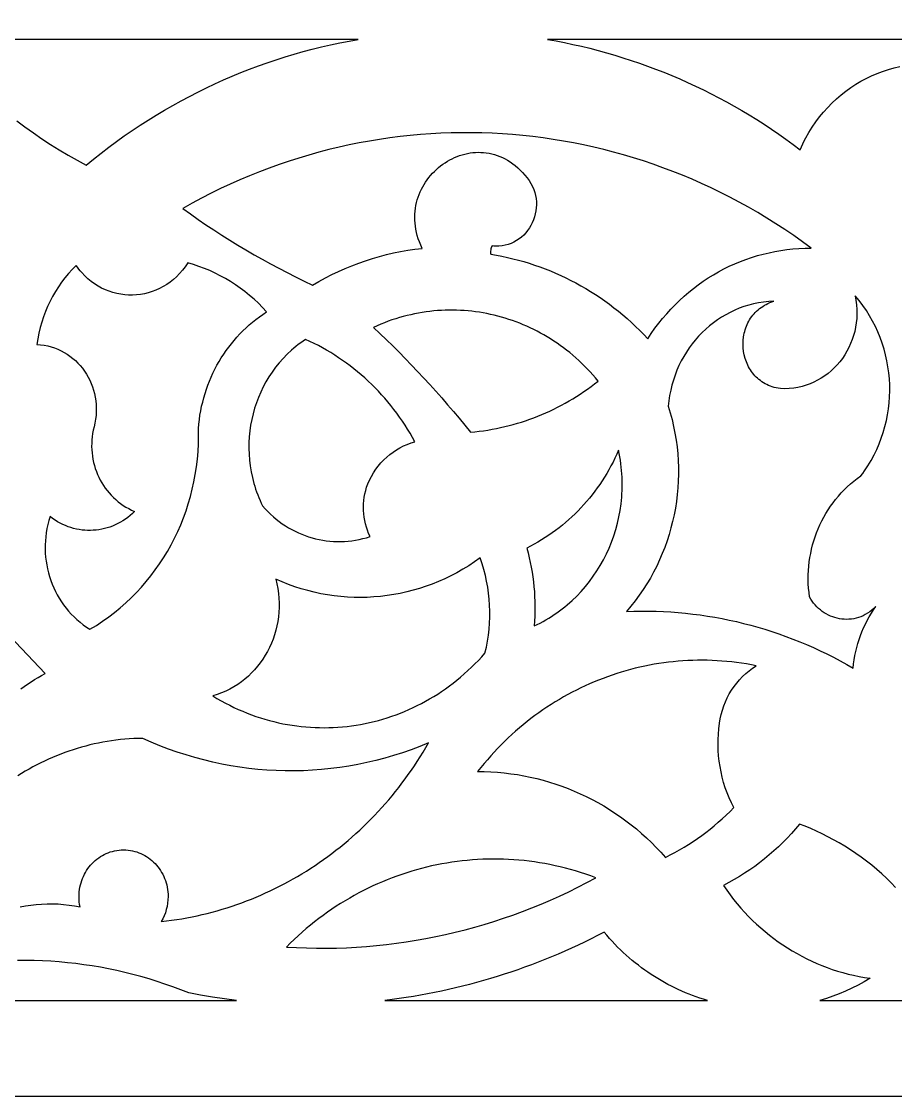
# Model space of a CAD drawing. Extents: x -1429 to -724, y 80 to 630.
# Drawn here: x -1293.3 to -1247.9, y 144.7 to 200.6 of the extents above; entities that cross this region are included whole.
import ezdxf

# ---------------------------------------------------------------- set-up
doc = ezdxf.new("R2010")
doc.units = 0
doc.layers.add('LAYER_1', color=18, linetype='CONTINUOUS')

msp = doc.modelspace()

# ---------------------------------------------------------------- linework, layer by layer
at = {"layer": 'LAYER_1'}
for points in [[(-784.299, 144.673), (-1369.299, 144.673), (-1369.299, 569.673), (-994.512, 569.673), (-784.299, 409.912)], [(-1270.981, 194.809), (-1271.514, 194.79), (-1272.047, 194.761), (-1272.579, 194.722), (-1273.112, 194.674), (-1273.643, 194.616), (-1274.174, 194.549), (-1274.704, 194.471), (-1275.233, 194.385), (-1275.762, 194.288), (-1276.289, 194.182), (-1276.814, 194.066), (-1277.339, 193.94), (-1277.861, 193.804), (-1278.383, 193.659), (-1278.902, 193.504), (-1279.419, 193.339), (-1279.935, 193.165), (-1280.448, 192.981), (-1280.959, 192.786), (-1281.468, 192.583), (-1281.974, 192.369), (-1282.477, 192.146), (-1282.978, 191.912), (-1283.476, 191.669), (-1283.97, 191.416), (-1284.462, 191.154), (-1284.95, 190.881), (-1284.549, 190.593), (-1284.145, 190.311), (-1283.738, 190.033), (-1283.328, 189.761), (-1282.915, 189.494), (-1282.5, 189.231), (-1282.081, 188.974), (-1281.659, 188.722), (-1281.235, 188.475), (-1280.808, 188.233), (-1280.379, 187.997), (-1279.946, 187.766), (-1279.511, 187.54), (-1279.074, 187.319), (-1278.634, 187.103), (-1278.192, 186.893), (-1277.861, 187.085), (-1277.526, 187.267), (-1277.186, 187.44), (-1276.843, 187.603), (-1276.497, 187.757), (-1276.147, 187.901), (-1275.793, 188.036), (-1275.436, 188.16), (-1275.077, 188.275), (-1274.714, 188.381), (-1274.349, 188.476), (-1273.982, 188.562), (-1273.612, 188.637), (-1273.24, 188.703), (-1272.867, 188.758), (-1272.491, 188.803), (-1272.568, 188.97), (-1272.635, 189.137), (-1272.694, 189.303), (-1272.744, 189.468), (-1272.786, 189.632), (-1272.819, 189.795), (-1272.844, 189.957), (-1272.862, 190.117), (-1272.872, 190.276), (-1272.874, 190.432), (-1272.869, 190.588), (-1272.857, 190.741), (-1272.838, 190.892), (-1272.813, 191.04), (-1272.781, 191.186), (-1272.742, 191.33), (-1272.698, 191.471), (-1272.647, 191.61), (-1272.591, 191.745), (-1272.529, 191.877), (-1272.461, 192.007), (-1272.389, 192.132), (-1272.311, 192.255), (-1272.229, 192.373), (-1272.142, 192.488), (-1272.05, 192.6), (-1271.954, 192.707), (-1271.855, 192.81), (-1271.751, 192.908), (-1271.644, 193.003), (-1271.533, 193.092), (-1271.418, 193.177), (-1271.301, 193.258), (-1271.181, 193.333), (-1271.058, 193.403), (-1270.932, 193.468), (-1270.805, 193.527), (-1270.675, 193.582), (-1270.542, 193.63), (-1270.409, 193.673), (-1270.273, 193.709), (-1270.136, 193.74), (-1269.998, 193.765), (-1269.859, 193.783), (-1269.719, 193.795), (-1269.578, 193.8), (-1269.437, 193.799), (-1269.296, 193.79), (-1269.154, 193.775), (-1269.013, 193.753), (-1268.872, 193.723), (-1268.731, 193.686), (-1268.591, 193.641), (-1268.452, 193.589), (-1268.314, 193.529), (-1268.178, 193.461), (-1268.042, 193.385), (-1267.908, 193.301), (-1267.776, 193.208), (-1267.646, 193.107), (-1267.519, 192.997), (-1267.393, 192.879), (-1267.27, 192.752), (-1267.15, 192.616), (-1267.029, 192.476), (-1266.922, 192.332), (-1266.829, 192.182), (-1266.75, 192.029), (-1266.684, 191.873), (-1266.631, 191.715), (-1266.592, 191.554), (-1266.565, 191.393), (-1266.55, 191.231), (-1266.547, 191.069), (-1266.555, 190.908), (-1266.575, 190.749), (-1266.606, 190.591), (-1266.647, 190.437), (-1266.699, 190.287), (-1266.761, 190.14), (-1266.832, 189.999), (-1266.913, 189.863), (-1267.003, 189.734), (-1267.102, 189.612), (-1267.209, 189.497), (-1267.324, 189.39), (-1267.447, 189.293), (-1267.578, 189.205), (-1267.716, 189.128), (-1267.86, 189.062), (-1268.012, 189.007), (-1268.169, 188.965), (-1268.333, 188.936), (-1268.502, 188.921), (-1268.676, 188.92), (-1268.765, 188.925), (-1268.856, 188.935), (-1268.88, 188.883), (-1268.9, 188.83), (-1268.915, 188.776), (-1268.926, 188.72), (-1268.932, 188.664), (-1268.933, 188.607), (-1268.929, 188.55), (-1268.92, 188.494), (-1268.63, 188.445), (-1268.34, 188.39), (-1268.053, 188.33), (-1267.767, 188.263), (-1267.482, 188.19), (-1267.2, 188.111), (-1266.919, 188.026), (-1266.64, 187.935), (-1266.364, 187.839), (-1266.089, 187.736), (-1265.817, 187.628), (-1265.547, 187.514), (-1265.279, 187.395), (-1265.014, 187.269), (-1264.751, 187.138), (-1264.491, 187.002), (-1264.233, 186.86), (-1263.979, 186.713), (-1263.727, 186.56), (-1263.478, 186.402), (-1263.232, 186.238), (-1262.989, 186.069), (-1262.75, 185.895), (-1262.513, 185.716), (-1262.28, 185.532), (-1262.051, 185.342), (-1261.824, 185.147), (-1261.602, 184.948), (-1261.383, 184.743), (-1261.168, 184.533), (-1260.956, 184.319), (-1260.749, 184.099), (-1260.568, 184.375), (-1260.379, 184.643), (-1260.183, 184.904), (-1259.979, 185.158), (-1259.769, 185.404), (-1259.553, 185.642), (-1259.33, 185.873), (-1259.101, 186.096), (-1258.865, 186.311), (-1258.624, 186.518), (-1258.377, 186.716), (-1258.125, 186.907), (-1257.868, 187.089), (-1257.605, 187.262), (-1257.338, 187.427), (-1257.066, 187.584), (-1256.79, 187.731), (-1256.509, 187.87), (-1256.225, 187.999), (-1255.936, 188.119), (-1255.644, 188.23), (-1255.349, 188.332), (-1255.05, 188.424), (-1254.748, 188.507), (-1254.444, 188.579), (-1254.136, 188.643), (-1253.827, 188.696), (-1253.515, 188.739), (-1253.201, 188.772), (-1252.885, 188.794), (-1252.567, 188.807), (-1252.249, 188.808), (-1252.702, 189.141), (-1253.16, 189.464), (-1253.622, 189.777), (-1254.089, 190.081), (-1254.559, 190.376), (-1255.033, 190.662), (-1255.511, 190.938), (-1255.993, 191.204), (-1256.478, 191.461), (-1256.966, 191.709), (-1257.458, 191.947), (-1257.953, 192.176), (-1258.451, 192.396), (-1258.951, 192.606), (-1259.455, 192.806), (-1259.961, 192.997), (-1260.469, 193.179), (-1260.98, 193.351), (-1261.494, 193.514), (-1262.009, 193.667), (-1262.527, 193.81), (-1263.046, 193.945), (-1263.567, 194.069), (-1264.09, 194.184), (-1264.614, 194.29), (-1265.14, 194.386), (-1265.667, 194.472), (-1266.195, 194.549), (-1266.724, 194.616), (-1267.254, 194.674), (-1267.785, 194.722), (-1268.317, 194.76), (-1268.849, 194.789), (-1269.382, 194.809), (-1269.915, 194.818), (-1270.448, 194.818)], [(-1284.752, 187.948), (-1284.819, 187.85), (-1284.959, 187.665), (-1285.108, 187.491), (-1285.265, 187.33), (-1285.43, 187.182), (-1285.601, 187.046), (-1285.778, 186.922), (-1285.961, 186.811), (-1286.149, 186.712), (-1286.342, 186.626), (-1286.538, 186.552), (-1286.738, 186.491), (-1286.94, 186.442), (-1287.144, 186.406), (-1287.35, 186.383), (-1287.556, 186.372), (-1287.763, 186.373), (-1287.969, 186.388), (-1288.175, 186.414), (-1288.378, 186.454), (-1288.58, 186.506), (-1288.779, 186.571), (-1288.975, 186.648), (-1289.167, 186.738), (-1289.354, 186.841), (-1289.537, 186.956), (-1289.713, 187.085), (-1289.884, 187.226), (-1290.047, 187.379), (-1290.203, 187.546), (-1290.278, 187.634), (-1290.351, 187.725), (-1290.422, 187.819), (-1290.49, 187.917), (-1290.695, 187.71), (-1290.89, 187.495), (-1291.075, 187.272), (-1291.251, 187.041), (-1291.416, 186.802), (-1291.572, 186.557), (-1291.717, 186.305), (-1291.852, 186.048), (-1291.976, 185.784), (-1292.09, 185.515), (-1292.192, 185.24), (-1292.284, 184.961), (-1292.364, 184.678), (-1292.432, 184.391), (-1292.489, 184.099), (-1292.534, 183.805), (-1292.341, 183.791), (-1292.152, 183.765), (-1291.968, 183.728), (-1291.788, 183.681), (-1291.612, 183.623), (-1291.442, 183.555), (-1291.277, 183.478), (-1291.117, 183.392), (-1290.962, 183.296), (-1290.814, 183.193), (-1290.672, 183.081), (-1290.536, 182.962), (-1290.407, 182.835), (-1290.285, 182.701), (-1290.17, 182.561), (-1290.063, 182.414), (-1289.963, 182.262), (-1289.871, 182.104), (-1289.787, 181.941), (-1289.712, 181.773), (-1289.646, 181.6), (-1289.588, 181.424), (-1289.54, 181.244), (-1289.501, 181.06), (-1289.472, 180.874), (-1289.453, 180.685), (-1289.444, 180.494), (-1289.446, 180.301), (-1289.458, 180.106), (-1289.482, 179.911), (-1289.516, 179.714), (-1289.562, 179.517), (-1289.603, 179.347), (-1289.635, 179.176), (-1289.66, 179.005), (-1289.677, 178.835), (-1289.686, 178.664), (-1289.687, 178.495), (-1289.682, 178.326), (-1289.668, 178.159), (-1289.648, 177.993), (-1289.621, 177.829), (-1289.586, 177.667), (-1289.545, 177.507), (-1289.497, 177.349), (-1289.442, 177.194), (-1289.381, 177.041), (-1289.313, 176.892), (-1289.239, 176.746), (-1289.159, 176.604), (-1289.073, 176.465), (-1288.98, 176.331), (-1288.882, 176.201), (-1288.779, 176.075), (-1288.669, 175.954), (-1288.555, 175.838), (-1288.434, 175.728), (-1288.309, 175.622), (-1288.178, 175.523), (-1288.043, 175.429), (-1287.902, 175.342), (-1287.757, 175.261), (-1287.607, 175.187), (-1287.452, 175.12), (-1287.566, 175.009), (-1287.685, 174.905), (-1287.806, 174.807), (-1287.931, 174.716), (-1288.059, 174.631), (-1288.19, 174.553), (-1288.323, 174.481), (-1288.459, 174.416), (-1288.596, 174.357), (-1288.736, 174.305), (-1288.877, 174.26), (-1289.02, 174.221), (-1289.164, 174.189), (-1289.309, 174.163), (-1289.455, 174.144), (-1289.602, 174.132), (-1289.749, 174.126), (-1289.896, 174.127), (-1290.043, 174.135), (-1290.189, 174.149), (-1290.336, 174.17), (-1290.481, 174.198), (-1290.626, 174.233), (-1290.769, 174.274), (-1290.911, 174.322), (-1291.051, 174.377), (-1291.19, 174.439), (-1291.326, 174.507), (-1291.46, 174.582), (-1291.592, 174.665), (-1291.721, 174.754), (-1291.847, 174.85), (-1291.911, 174.64), (-1291.966, 174.43), (-1292.012, 174.219), (-1292.048, 174.008), (-1292.076, 173.796), (-1292.095, 173.584), (-1292.105, 173.372), (-1292.106, 173.161), (-1292.098, 172.951), (-1292.082, 172.742), (-1292.058, 172.534), (-1292.025, 172.328), (-1291.984, 172.124), (-1291.935, 171.922), (-1291.878, 171.723), (-1291.813, 171.526), (-1291.74, 171.333), (-1291.66, 171.143), (-1291.572, 170.956), (-1291.476, 170.773), (-1291.373, 170.595), (-1291.262, 170.42), (-1291.144, 170.251), (-1291.019, 170.087), (-1290.887, 169.927), (-1290.749, 169.774), (-1290.603, 169.626), (-1290.45, 169.484), (-1290.291, 169.349), (-1290.125, 169.22), (-1289.953, 169.099), (-1289.775, 168.984), (-1289.442, 169.186), (-1289.117, 169.399), (-1288.801, 169.623), (-1288.494, 169.858), (-1288.196, 170.102), (-1287.907, 170.357), (-1287.627, 170.621), (-1287.357, 170.894), (-1287.096, 171.176), (-1286.846, 171.466), (-1286.605, 171.765), (-1286.374, 172.072), (-1286.153, 172.387), (-1285.943, 172.709), (-1285.743, 173.038), (-1285.555, 173.374), (-1285.377, 173.717), (-1285.21, 174.066), (-1285.054, 174.42), (-1284.91, 174.78), (-1284.778, 175.146), (-1284.657, 175.517), (-1284.548, 175.892), (-1284.451, 176.271), (-1284.366, 176.655), (-1284.294, 177.043), (-1284.234, 177.434), (-1284.187, 177.828), (-1284.153, 178.225), (-1284.132, 178.624), (-1284.124, 179.026), (-1284.13, 179.43), (-1284.11, 179.664), (-1284.083, 179.897), (-1284.05, 180.128), (-1284.01, 180.357), (-1283.964, 180.584), (-1283.911, 180.809), (-1283.853, 181.031), (-1283.788, 181.252), (-1283.717, 181.47), (-1283.64, 181.685), (-1283.557, 181.898), (-1283.469, 182.107), (-1283.374, 182.314), (-1283.274, 182.517), (-1283.168, 182.718), (-1283.057, 182.915), (-1282.94, 183.108), (-1282.818, 183.298), (-1282.69, 183.483), (-1282.557, 183.665), (-1282.419, 183.843), (-1282.276, 184.017), (-1282.128, 184.186), (-1281.975, 184.351), (-1281.817, 184.512), (-1281.655, 184.667), (-1281.487, 184.818), (-1281.315, 184.964), (-1281.139, 185.105), (-1280.958, 185.24), (-1280.772, 185.37), (-1280.582, 185.495), (-1280.795, 185.723), (-1281.014, 185.943), (-1281.24, 186.154), (-1281.473, 186.356), (-1281.712, 186.55), (-1281.957, 186.734), (-1282.207, 186.91), (-1282.464, 187.075), (-1282.726, 187.232), (-1282.992, 187.379), (-1283.264, 187.516), (-1283.541, 187.643), (-1283.821, 187.76), (-1284.106, 187.866), (-1284.395, 187.963), (-1284.688, 188.049)], [(-1249.92, 186.101), (-1249.889, 185.862), (-1249.873, 185.625), (-1249.87, 185.39), (-1249.88, 185.158), (-1249.902, 184.929), (-1249.938, 184.704), (-1249.985, 184.482), (-1250.044, 184.265), (-1250.115, 184.053), (-1250.197, 183.846), (-1250.289, 183.645), (-1250.392, 183.45), (-1250.505, 183.262), (-1250.628, 183.08), (-1250.76, 182.907), (-1250.901, 182.741), (-1251.05, 182.583), (-1251.208, 182.435), (-1251.373, 182.295), (-1251.547, 182.165), (-1251.727, 182.046), (-1251.914, 181.937), (-1252.108, 181.839), (-1252.308, 181.752), (-1252.513, 181.678), (-1252.724, 181.615), (-1252.941, 181.566), (-1253.161, 181.529), (-1253.387, 181.507), (-1253.616, 181.498), (-1253.849, 181.504), (-1253.96, 181.521), (-1254.067, 181.543), (-1254.172, 181.569), (-1254.273, 181.599), (-1254.371, 181.633), (-1254.466, 181.672), (-1254.558, 181.714), (-1254.646, 181.76), (-1254.732, 181.81), (-1254.814, 181.863), (-1254.893, 181.92), (-1254.969, 181.979), (-1255.041, 182.042), (-1255.11, 182.108), (-1255.176, 182.177), (-1255.239, 182.248), (-1255.298, 182.321), (-1255.354, 182.397), (-1255.407, 182.476), (-1255.457, 182.556), (-1255.503, 182.638), (-1255.545, 182.722), (-1255.585, 182.808), (-1255.621, 182.896), (-1255.654, 182.984), (-1255.683, 183.074), (-1255.731, 183.257), (-1255.766, 183.444), (-1255.787, 183.633), (-1255.794, 183.823), (-1255.788, 184.013), (-1255.767, 184.201), (-1255.751, 184.295), (-1255.732, 184.388), (-1255.71, 184.48), (-1255.684, 184.571), (-1255.654, 184.662), (-1255.62, 184.75), (-1255.584, 184.838), (-1255.543, 184.924), (-1255.499, 185.008), (-1255.451, 185.091), (-1255.4, 185.171), (-1255.345, 185.25), (-1255.286, 185.326), (-1255.224, 185.4), (-1255.158, 185.471), (-1255.089, 185.54), (-1255.015, 185.606), (-1254.938, 185.669), (-1254.858, 185.729), (-1254.773, 185.786), (-1254.685, 185.84), (-1254.593, 185.89), (-1254.498, 185.936), (-1254.399, 185.979), (-1254.295, 186.018), (-1254.189, 186.053), (-1254.458, 186.037), (-1254.723, 186.009), (-1254.985, 185.968), (-1255.243, 185.915), (-1255.497, 185.849), (-1255.746, 185.772), (-1255.991, 185.683), (-1256.23, 185.584), (-1256.464, 185.473), (-1256.692, 185.352), (-1256.915, 185.22), (-1257.131, 185.079), (-1257.34, 184.928), (-1257.543, 184.767), (-1257.738, 184.597), (-1257.926, 184.418), (-1258.106, 184.231), (-1258.279, 184.035), (-1258.443, 183.832), (-1258.598, 183.62), (-1258.744, 183.402), (-1258.882, 183.176), (-1259.01, 182.943), (-1259.128, 182.704), (-1259.236, 182.459), (-1259.333, 182.207), (-1259.42, 181.95), (-1259.496, 181.687), (-1259.561, 181.42), (-1259.615, 181.147), (-1259.656, 180.87), (-1259.686, 180.589), (-1259.581, 180.241), (-1259.487, 179.89), (-1259.406, 179.538), (-1259.336, 179.184), (-1259.278, 178.829), (-1259.231, 178.474), (-1259.195, 178.118), (-1259.171, 177.762), (-1259.158, 177.406), (-1259.157, 177.05), (-1259.167, 176.695), (-1259.188, 176.341), (-1259.22, 175.988), (-1259.263, 175.637), (-1259.317, 175.288), (-1259.382, 174.94), (-1259.458, 174.596), (-1259.544, 174.254), (-1259.642, 173.915), (-1259.75, 173.579), (-1259.868, 173.247), (-1259.997, 172.919), (-1260.137, 172.595), (-1260.287, 172.275), (-1260.448, 171.96), (-1260.619, 171.651), (-1260.8, 171.346), (-1260.991, 171.048), (-1261.192, 170.755), (-1261.404, 170.468), (-1261.625, 170.188), (-1261.857, 169.915), (-1261.471, 169.928), (-1261.086, 169.933), (-1260.701, 169.932), (-1260.316, 169.923), (-1259.932, 169.908), (-1259.549, 169.886), (-1259.166, 169.857), (-1258.784, 169.821), (-1258.403, 169.778), (-1258.023, 169.729), (-1257.644, 169.672), (-1257.266, 169.609), (-1256.889, 169.54), (-1256.514, 169.463), (-1256.14, 169.38), (-1255.767, 169.29), (-1255.396, 169.194), (-1255.026, 169.091), (-1254.658, 168.981), (-1254.292, 168.865), (-1253.927, 168.742), (-1253.565, 168.612), (-1253.204, 168.476), (-1252.846, 168.334), (-1252.49, 168.185), (-1252.136, 168.029), (-1251.784, 167.867), (-1251.435, 167.699), (-1251.088, 167.524), (-1250.744, 167.343), (-1250.403, 167.155), (-1250.064, 166.962), (-1250.041, 167.179), (-1250.011, 167.396), (-1249.974, 167.611), (-1249.93, 167.824), (-1249.879, 168.035), (-1249.821, 168.244), (-1249.756, 168.45), (-1249.685, 168.655), (-1249.607, 168.856), (-1249.522, 169.054), (-1249.431, 169.25), (-1249.333, 169.442), (-1249.229, 169.631), (-1249.119, 169.816), (-1249.002, 169.997), (-1248.88, 170.174), (-1248.984, 170.071), (-1249.092, 169.977), (-1249.203, 169.892), (-1249.317, 169.815), (-1249.433, 169.748), (-1249.551, 169.688), (-1249.67, 169.638), (-1249.791, 169.595), (-1249.913, 169.56), (-1250.036, 169.534), (-1250.16, 169.515), (-1250.283, 169.503), (-1250.407, 169.5), (-1250.53, 169.503), (-1250.652, 169.514), (-1250.774, 169.532), (-1250.894, 169.557), (-1251.012, 169.589), (-1251.129, 169.627), (-1251.243, 169.672), (-1251.355, 169.723), (-1251.464, 169.78), (-1251.57, 169.844), (-1251.672, 169.913), (-1251.771, 169.989), (-1251.866, 170.07), (-1251.956, 170.156), (-1252.042, 170.248), (-1252.123, 170.345), (-1252.199, 170.447), (-1252.269, 170.554), (-1252.333, 170.666), (-1252.363, 170.896), (-1252.385, 171.125), (-1252.399, 171.354), (-1252.404, 171.583), (-1252.402, 171.811), (-1252.392, 172.038), (-1252.375, 172.264), (-1252.35, 172.489), (-1252.317, 172.712), (-1252.277, 172.934), (-1252.229, 173.153), (-1252.174, 173.371), (-1252.112, 173.586), (-1252.043, 173.798), (-1251.967, 174.008), (-1251.884, 174.215), (-1251.794, 174.419), (-1251.697, 174.62), (-1251.593, 174.817), (-1251.483, 175.01), (-1251.366, 175.199), (-1251.243, 175.384), (-1251.113, 175.565), (-1250.977, 175.741), (-1250.834, 175.913), (-1250.686, 176.079), (-1250.531, 176.24), (-1250.37, 176.396), (-1250.204, 176.547), (-1250.031, 176.691), (-1249.853, 176.83), (-1249.669, 176.962), (-1249.571, 177.093), (-1249.477, 177.226), (-1249.299, 177.496), (-1249.133, 177.772), (-1248.98, 178.054), (-1248.841, 178.342), (-1248.715, 178.634), (-1248.601, 178.93), (-1248.501, 179.23), (-1248.414, 179.533), (-1248.34, 179.839), (-1248.278, 180.148), (-1248.23, 180.458), (-1248.195, 180.77), (-1248.172, 181.082), (-1248.163, 181.396), (-1248.166, 181.709), (-1248.183, 182.022), (-1248.212, 182.334), (-1248.254, 182.644), (-1248.309, 182.953), (-1248.377, 183.259), (-1248.457, 183.563), (-1248.551, 183.863), (-1248.657, 184.159), (-1248.776, 184.452), (-1248.907, 184.739), (-1249.052, 185.022), (-1249.209, 185.299), (-1249.379, 185.57), (-1249.562, 185.834), (-1249.757, 186.091), (-1249.859, 186.217), (-1249.965, 186.341)], [(-1271.096, 185.588), (-1271.294, 185.584), (-1271.493, 185.575), (-1271.692, 185.562), (-1271.891, 185.545), (-1272.09, 185.524), (-1272.288, 185.498), (-1272.487, 185.468), (-1272.685, 185.434), (-1272.883, 185.396), (-1273.081, 185.353), (-1273.278, 185.307), (-1273.474, 185.256), (-1273.67, 185.2), (-1273.866, 185.14), (-1274.061, 185.076), (-1274.255, 185.008), (-1274.448, 184.935), (-1274.64, 184.858), (-1274.832, 184.777), (-1275.023, 184.691), (-1274.686, 184.371), (-1274.353, 184.049), (-1274.022, 183.724), (-1273.693, 183.396), (-1273.368, 183.066), (-1273.045, 182.732), (-1272.725, 182.395), (-1272.407, 182.056), (-1272.093, 181.714), (-1271.781, 181.369), (-1271.472, 181.021), (-1271.165, 180.67), (-1270.862, 180.317), (-1270.561, 179.961), (-1270.264, 179.602), (-1269.969, 179.241), (-1269.743, 179.262), (-1269.519, 179.287), (-1269.295, 179.317), (-1269.072, 179.35), (-1268.85, 179.388), (-1268.628, 179.43), (-1268.408, 179.476), (-1268.188, 179.526), (-1267.97, 179.58), (-1267.752, 179.638), (-1267.536, 179.7), (-1267.321, 179.766), (-1267.107, 179.836), (-1266.894, 179.911), (-1266.683, 179.988), (-1266.473, 180.07), (-1266.264, 180.156), (-1266.057, 180.246), (-1265.852, 180.339), (-1265.647, 180.436), (-1265.445, 180.537), (-1265.244, 180.642), (-1265.045, 180.751), (-1264.848, 180.863), (-1264.652, 180.979), (-1264.459, 181.099), (-1264.267, 181.223), (-1264.077, 181.35), (-1263.889, 181.481), (-1263.703, 181.615), (-1263.52, 181.753), (-1263.338, 181.895), (-1263.475, 182.059), (-1263.614, 182.22), (-1263.755, 182.377), (-1263.899, 182.53), (-1264.046, 182.68), (-1264.195, 182.827), (-1264.347, 182.969), (-1264.501, 183.109), (-1264.657, 183.244), (-1264.815, 183.376), (-1264.976, 183.504), (-1265.138, 183.629), (-1265.303, 183.749), (-1265.469, 183.867), (-1265.638, 183.98), (-1265.808, 184.09), (-1265.98, 184.196), (-1266.154, 184.298), (-1266.33, 184.396), (-1266.507, 184.491), (-1266.686, 184.582), (-1266.866, 184.668), (-1267.048, 184.752), (-1267.231, 184.831), (-1267.416, 184.906), (-1267.601, 184.978), (-1267.788, 185.046), (-1267.977, 185.11), (-1268.166, 185.169), (-1268.356, 185.225), (-1268.547, 185.277), (-1268.739, 185.325), (-1268.932, 185.37), (-1269.126, 185.41), (-1269.321, 185.446), (-1269.516, 185.478), (-1269.712, 185.506), (-1269.908, 185.53), (-1270.105, 185.55), (-1270.303, 185.566), (-1270.5, 185.578), (-1270.699, 185.585), (-1270.897, 185.589)], [(-1278.684, 183.978), (-1278.81, 183.888), (-1278.934, 183.795), (-1279.056, 183.7), (-1279.174, 183.602), (-1279.29, 183.501), (-1279.513, 183.293), (-1279.726, 183.075), (-1279.927, 182.848), (-1280.116, 182.613), (-1280.294, 182.37), (-1280.461, 182.119), (-1280.616, 181.861), (-1280.759, 181.597), (-1280.889, 181.326), (-1281.008, 181.05), (-1281.115, 180.769), (-1281.209, 180.484), (-1281.29, 180.194), (-1281.359, 179.901), (-1281.415, 179.604), (-1281.458, 179.305), (-1281.489, 179.004), (-1281.506, 178.702), (-1281.51, 178.398), (-1281.5, 178.093), (-1281.477, 177.788), (-1281.44, 177.484), (-1281.39, 177.18), (-1281.325, 176.878), (-1281.247, 176.577), (-1281.202, 176.428), (-1281.154, 176.279), (-1281.103, 176.131), (-1281.047, 175.983), (-1280.989, 175.836), (-1280.926, 175.691), (-1280.86, 175.546), (-1280.79, 175.402), (-1280.656, 175.252), (-1280.518, 175.108), (-1280.376, 174.969), (-1280.229, 174.837), (-1280.079, 174.711), (-1279.925, 174.591), (-1279.767, 174.478), (-1279.606, 174.37), (-1279.442, 174.269), (-1279.275, 174.175), (-1279.105, 174.086), (-1278.932, 174.005), (-1278.758, 173.929), (-1278.58, 173.861), (-1278.401, 173.799), (-1278.22, 173.743), (-1278.037, 173.695), (-1277.852, 173.653), (-1277.666, 173.618), (-1277.479, 173.59), (-1277.291, 173.569), (-1277.102, 173.555), (-1276.912, 173.548), (-1276.722, 173.547), (-1276.532, 173.555), (-1276.341, 173.569), (-1276.15, 173.59), (-1275.96, 173.619), (-1275.77, 173.655), (-1275.58, 173.699), (-1275.391, 173.75), (-1275.203, 173.808), (-1275.275, 173.97), (-1275.338, 174.134), (-1275.393, 174.301), (-1275.439, 174.471), (-1275.477, 174.642), (-1275.506, 174.815), (-1275.526, 174.988), (-1275.538, 175.163), (-1275.542, 175.338), (-1275.536, 175.513), (-1275.522, 175.688), (-1275.5, 175.862), (-1275.468, 176.035), (-1275.428, 176.206), (-1275.379, 176.376), (-1275.322, 176.544), (-1275.232, 176.745), (-1275.131, 176.939), (-1275.021, 177.126), (-1274.901, 177.306), (-1274.772, 177.477), (-1274.635, 177.64), (-1274.489, 177.795), (-1274.335, 177.941), (-1274.173, 178.077), (-1274.005, 178.203), (-1273.83, 178.32), (-1273.648, 178.426), (-1273.46, 178.522), (-1273.267, 178.606), (-1273.068, 178.68), (-1272.864, 178.741), (-1272.988, 178.962), (-1273.115, 179.181), (-1273.247, 179.396), (-1273.382, 179.608), (-1273.521, 179.817), (-1273.665, 180.023), (-1273.812, 180.226), (-1273.962, 180.425), (-1274.117, 180.62), (-1274.275, 180.813), (-1274.436, 181.001), (-1274.601, 181.187), (-1274.77, 181.368), (-1274.942, 181.546), (-1275.117, 181.72), (-1275.295, 181.891), (-1275.477, 182.058), (-1275.662, 182.22), (-1275.85, 182.379), (-1276.041, 182.534), (-1276.236, 182.685), (-1276.433, 182.832), (-1276.633, 182.975), (-1276.836, 183.113), (-1277.041, 183.248), (-1277.25, 183.378), (-1277.461, 183.503), (-1277.675, 183.625), (-1277.891, 183.742), (-1278.11, 183.854), (-1278.331, 183.962), (-1278.554, 184.065)], [(-1262.363, 178.096), (-1262.46, 177.89), (-1262.561, 177.686), (-1262.666, 177.485), (-1262.775, 177.287), (-1262.889, 177.092), (-1263.006, 176.9), (-1263.127, 176.71), (-1263.252, 176.524), (-1263.381, 176.341), (-1263.513, 176.161), (-1263.649, 175.984), (-1263.789, 175.81), (-1263.932, 175.639), (-1264.078, 175.472), (-1264.228, 175.309), (-1264.382, 175.149), (-1264.538, 174.992), (-1264.698, 174.839), (-1264.862, 174.69), (-1265.028, 174.544), (-1265.197, 174.402), (-1265.37, 174.264), (-1265.545, 174.13), (-1265.724, 174), (-1265.905, 173.874), (-1266.089, 173.751), (-1266.276, 173.634), (-1266.465, 173.52), (-1266.658, 173.41), (-1266.853, 173.305), (-1267.05, 173.204), (-1266.983, 172.958), (-1266.923, 172.709), (-1266.867, 172.46), (-1266.818, 172.21), (-1266.774, 171.958), (-1266.735, 171.706), (-1266.703, 171.453), (-1266.676, 171.199), (-1266.654, 170.945), (-1266.639, 170.69), (-1266.629, 170.435), (-1266.624, 170.179), (-1266.626, 169.923), (-1266.633, 169.667), (-1266.646, 169.412), (-1266.664, 169.156), (-1266.508, 169.231), (-1266.354, 169.308), (-1266.202, 169.39), (-1266.053, 169.474), (-1265.906, 169.561), (-1265.761, 169.652), (-1265.618, 169.745), (-1265.478, 169.842), (-1265.341, 169.941), (-1265.206, 170.043), (-1265.073, 170.148), (-1264.943, 170.256), (-1264.69, 170.479), (-1264.448, 170.713), (-1264.216, 170.957), (-1263.995, 171.21), (-1263.785, 171.472), (-1263.586, 171.743), (-1263.398, 172.022), (-1263.222, 172.309), (-1263.058, 172.603), (-1262.906, 172.904), (-1262.766, 173.211), (-1262.638, 173.524), (-1262.523, 173.844), (-1262.421, 174.168), (-1262.332, 174.497), (-1262.256, 174.83), (-1262.194, 175.167), (-1262.145, 175.508), (-1262.11, 175.851), (-1262.097, 176.024), (-1262.089, 176.197), (-1262.084, 176.371), (-1262.082, 176.546), (-1262.084, 176.721), (-1262.09, 176.896), (-1262.099, 177.071), (-1262.112, 177.247), (-1262.129, 177.423), (-1262.15, 177.6), (-1262.174, 177.776), (-1262.202, 177.952), (-1262.234, 178.129), (-1262.27, 178.305)], [(-1269.768, 172.486), (-1270.068, 172.289), (-1270.374, 172.103), (-1270.684, 171.928), (-1270.998, 171.764), (-1271.316, 171.611), (-1271.638, 171.469), (-1271.963, 171.338), (-1272.291, 171.218), (-1272.622, 171.11), (-1272.956, 171.012), (-1273.292, 170.926), (-1273.631, 170.851), (-1273.971, 170.787), (-1274.313, 170.734), (-1274.656, 170.693), (-1275, 170.663), (-1275.345, 170.645), (-1275.691, 170.638), (-1276.036, 170.642), (-1276.382, 170.657), (-1276.728, 170.685), (-1277.073, 170.723), (-1277.417, 170.773), (-1277.76, 170.835), (-1278.102, 170.909), (-1278.443, 170.993), (-1278.781, 171.09), (-1279.118, 171.198), (-1279.452, 171.318), (-1279.783, 171.45), (-1280.112, 171.593), (-1280.051, 171.346), (-1280.002, 171.099), (-1279.966, 170.852), (-1279.942, 170.606), (-1279.93, 170.36), (-1279.93, 170.116), (-1279.942, 169.873), (-1279.965, 169.633), (-1279.999, 169.395), (-1280.044, 169.16), (-1280.1, 168.929), (-1280.167, 168.701), (-1280.244, 168.477), (-1280.331, 168.257), (-1280.428, 168.043), (-1280.534, 167.833), (-1280.651, 167.63), (-1280.776, 167.432), (-1280.911, 167.241), (-1281.054, 167.057), (-1281.206, 166.88), (-1281.366, 166.71), (-1281.535, 166.549), (-1281.712, 166.396), (-1281.896, 166.251), (-1282.089, 166.116), (-1282.288, 165.991), (-1282.495, 165.875), (-1282.708, 165.77), (-1282.929, 165.676), (-1283.155, 165.592), (-1283.389, 165.521), (-1283.171, 165.389), (-1282.951, 165.263), (-1282.73, 165.142), (-1282.506, 165.027), (-1282.282, 164.917), (-1282.056, 164.813), (-1281.828, 164.715), (-1281.599, 164.622), (-1281.369, 164.534), (-1281.138, 164.452), (-1280.906, 164.375), (-1280.673, 164.303), (-1280.439, 164.237), (-1280.204, 164.177), (-1279.968, 164.122), (-1279.732, 164.072), (-1279.495, 164.027), (-1279.258, 163.988), (-1279.02, 163.955), (-1278.782, 163.926), (-1278.544, 163.903), (-1278.305, 163.885), (-1278.066, 163.873), (-1277.828, 163.865), (-1277.589, 163.863), (-1277.351, 163.866), (-1277.113, 163.875), (-1276.875, 163.889), (-1276.638, 163.907), (-1276.401, 163.931), (-1276.165, 163.961), (-1275.929, 163.995), (-1275.694, 164.035), (-1275.46, 164.079), (-1275.227, 164.129), (-1274.995, 164.184), (-1274.763, 164.244), (-1274.533, 164.309), (-1274.305, 164.379), (-1274.077, 164.455), (-1273.851, 164.535), (-1273.626, 164.62), (-1273.403, 164.711), (-1273.182, 164.806), (-1272.962, 164.907), (-1272.744, 165.012), (-1272.528, 165.122), (-1272.314, 165.238), (-1272.102, 165.358), (-1271.892, 165.483), (-1271.684, 165.613), (-1271.479, 165.748), (-1271.276, 165.888), (-1271.075, 166.033), (-1270.877, 166.183), (-1270.682, 166.337), (-1270.489, 166.497), (-1270.299, 166.661), (-1270.112, 166.83), (-1269.927, 167.004), (-1269.746, 167.183), (-1269.568, 167.366), (-1269.393, 167.554), (-1269.222, 167.747), (-1269.151, 168.055), (-1269.092, 168.365), (-1269.045, 168.676), (-1269.009, 168.988), (-1268.985, 169.301), (-1268.972, 169.615), (-1268.971, 169.928), (-1268.981, 170.241), (-1269.003, 170.554), (-1269.036, 170.865), (-1269.08, 171.175), (-1269.136, 171.484), (-1269.203, 171.79), (-1269.281, 172.094), (-1269.371, 172.396), (-1269.472, 172.694)], [(-1258.163, 167.37), (-1258.416, 167.364), (-1258.669, 167.354), (-1258.921, 167.34), (-1259.172, 167.321), (-1259.423, 167.297), (-1259.673, 167.269), (-1259.923, 167.237), (-1260.172, 167.201), (-1260.42, 167.16), (-1260.667, 167.115), (-1260.913, 167.065), (-1261.158, 167.011), (-1261.403, 166.953), (-1261.646, 166.891), (-1261.888, 166.825), (-1262.129, 166.754), (-1262.369, 166.679), (-1262.607, 166.6), (-1262.844, 166.517), (-1263.08, 166.43), (-1263.315, 166.338), (-1263.547, 166.243), (-1263.779, 166.144), (-1264.009, 166.04), (-1264.237, 165.932), (-1264.463, 165.821), (-1264.688, 165.705), (-1264.911, 165.586), (-1265.133, 165.462), (-1265.352, 165.335), (-1265.57, 165.204), (-1265.785, 165.069), (-1265.999, 164.93), (-1266.21, 164.787), (-1266.419, 164.64), (-1266.626, 164.489), (-1266.831, 164.335), (-1267.034, 164.177), (-1267.234, 164.015), (-1267.432, 163.849), (-1267.628, 163.68), (-1267.821, 163.507), (-1268.011, 163.33), (-1268.199, 163.15), (-1268.385, 162.966), (-1268.567, 162.778), (-1268.747, 162.587), (-1268.925, 162.392), (-1269.099, 162.194), (-1269.27, 161.992), (-1269.439, 161.787), (-1269.604, 161.578), (-1269.257, 161.575), (-1268.911, 161.563), (-1268.565, 161.541), (-1268.222, 161.51), (-1267.88, 161.469), (-1267.539, 161.419), (-1267.201, 161.36), (-1266.865, 161.292), (-1266.53, 161.215), (-1266.199, 161.129), (-1265.869, 161.034), (-1265.543, 160.93), (-1265.219, 160.818), (-1264.899, 160.697), (-1264.581, 160.567), (-1264.267, 160.428), (-1263.957, 160.282), (-1263.65, 160.126), (-1263.347, 159.963), (-1263.047, 159.791), (-1262.752, 159.611), (-1262.462, 159.423), (-1262.176, 159.227), (-1261.894, 159.023), (-1261.617, 158.811), (-1261.345, 158.592), (-1261.078, 158.364), (-1260.817, 158.129), (-1260.561, 157.887), (-1260.31, 157.637), (-1260.065, 157.379), (-1259.826, 157.114), (-1259.581, 157.239), (-1259.339, 157.368), (-1259.099, 157.503), (-1258.863, 157.643), (-1258.629, 157.788), (-1258.398, 157.938), (-1258.171, 158.093), (-1257.946, 158.253), (-1257.725, 158.418), (-1257.507, 158.588), (-1257.293, 158.762), (-1257.082, 158.942), (-1256.874, 159.126), (-1256.67, 159.314), (-1256.47, 159.507), (-1256.273, 159.705), (-1256.401, 159.958), (-1256.517, 160.215), (-1256.623, 160.477), (-1256.719, 160.742), (-1256.804, 161.011), (-1256.878, 161.283), (-1256.941, 161.558), (-1256.994, 161.835), (-1257.036, 162.114), (-1257.066, 162.395), (-1257.086, 162.677), (-1257.095, 162.96), (-1257.092, 163.244), (-1257.079, 163.528), (-1257.054, 163.811), (-1257.017, 164.095), (-1256.98, 164.328), (-1256.931, 164.556), (-1256.869, 164.781), (-1256.796, 165), (-1256.711, 165.214), (-1256.615, 165.423), (-1256.509, 165.625), (-1256.391, 165.82), (-1256.264, 166.008), (-1256.126, 166.188), (-1255.979, 166.36), (-1255.823, 166.524), (-1255.657, 166.679), (-1255.483, 166.824), (-1255.301, 166.959), (-1255.11, 167.083), (-1255.364, 167.133), (-1255.619, 167.177), (-1255.874, 167.217), (-1256.129, 167.253), (-1256.383, 167.283), (-1256.638, 167.31), (-1256.893, 167.331), (-1257.147, 167.348), (-1257.402, 167.36), (-1257.656, 167.368), (-1257.91, 167.371)], [(-1269.072, 157.023), (-1269.34, 157.015), (-1269.609, 157.002), (-1269.876, 156.984), (-1270.144, 156.961), (-1270.411, 156.933), (-1270.677, 156.901), (-1270.942, 156.864), (-1271.207, 156.822), (-1271.471, 156.775), (-1271.735, 156.723), (-1271.997, 156.667), (-1272.258, 156.606), (-1272.519, 156.541), (-1272.778, 156.47), (-1273.036, 156.395), (-1273.293, 156.315), (-1273.549, 156.231), (-1273.803, 156.142), (-1274.056, 156.048), (-1274.308, 155.95), (-1274.558, 155.847), (-1274.806, 155.74), (-1275.053, 155.628), (-1275.298, 155.511), (-1275.542, 155.39), (-1275.783, 155.264), (-1276.023, 155.134), (-1276.261, 155), (-1276.497, 154.86), (-1276.731, 154.717), (-1276.963, 154.569), (-1277.192, 154.416), (-1277.419, 154.259), (-1277.645, 154.098), (-1277.867, 153.932), (-1278.088, 153.762), (-1278.305, 153.587), (-1278.521, 153.408), (-1278.734, 153.225), (-1278.944, 153.037), (-1279.151, 152.845), (-1279.356, 152.649), (-1279.557, 152.448), (-1279.034, 152.42), (-1278.512, 152.401), (-1277.989, 152.391), (-1277.467, 152.39), (-1276.945, 152.399), (-1276.424, 152.417), (-1275.904, 152.445), (-1275.385, 152.481), (-1274.866, 152.527), (-1274.349, 152.581), (-1273.833, 152.645), (-1273.318, 152.718), (-1272.804, 152.8), (-1272.292, 152.892), (-1271.782, 152.992), (-1271.273, 153.101), (-1270.766, 153.219), (-1270.261, 153.346), (-1269.758, 153.482), (-1269.257, 153.627), (-1268.759, 153.781), (-1268.263, 153.944), (-1267.769, 154.115), (-1267.278, 154.296), (-1266.79, 154.485), (-1266.304, 154.683), (-1265.821, 154.889), (-1265.342, 155.105), (-1264.865, 155.329), (-1264.392, 155.561), (-1263.922, 155.802), (-1263.455, 156.052), (-1263.717, 156.149), (-1263.981, 156.241), (-1264.244, 156.327), (-1264.509, 156.409), (-1264.775, 156.485), (-1265.041, 156.556), (-1265.307, 156.622), (-1265.575, 156.683), (-1265.843, 156.739), (-1266.111, 156.79), (-1266.379, 156.836), (-1266.648, 156.877), (-1266.917, 156.913), (-1267.187, 156.944), (-1267.456, 156.971), (-1267.725, 156.992), (-1267.995, 157.008), (-1268.264, 157.019), (-1268.534, 157.025), (-1268.803, 157.027)], [(-1263.361, 153.046), (-1263.7, 152.876), (-1264.039, 152.71), (-1264.381, 152.548), (-1264.723, 152.39), (-1265.068, 152.236), (-1265.413, 152.086), (-1265.76, 151.94), (-1266.109, 151.798), (-1266.459, 151.661), (-1266.81, 151.527), (-1267.162, 151.397), (-1267.516, 151.272), (-1267.871, 151.15), (-1268.227, 151.033), (-1268.584, 150.919), (-1268.943, 150.81), (-1269.302, 150.705), (-1269.663, 150.604), (-1270.024, 150.508), (-1270.387, 150.415), (-1270.75, 150.327), (-1271.115, 150.242), (-1271.48, 150.162), (-1271.846, 150.086), (-1272.213, 150.015), (-1272.581, 149.947), (-1272.95, 149.884), (-1273.319, 149.825), (-1273.689, 149.77), (-1274.06, 149.719), (-1274.431, 149.673), (-1257.652, 149.673), (-1257.846, 149.731), (-1258.038, 149.793), (-1258.229, 149.858), (-1258.418, 149.927), (-1258.607, 149.999), (-1258.793, 150.075), (-1258.979, 150.154), (-1259.163, 150.237), (-1259.345, 150.324), (-1259.526, 150.414), (-1259.706, 150.507), (-1259.884, 150.604), (-1260.06, 150.704), (-1260.234, 150.807), (-1260.407, 150.914), (-1260.577, 151.024), (-1260.746, 151.138), (-1260.913, 151.255), (-1261.078, 151.375), (-1261.241, 151.498), (-1261.402, 151.624), (-1261.561, 151.754), (-1261.718, 151.887), (-1261.872, 152.023), (-1262.025, 152.162), (-1262.175, 152.304), (-1262.323, 152.449), (-1262.468, 152.597), (-1262.611, 152.748), (-1262.751, 152.902), (-1262.889, 153.06), (-1263.025, 153.22)]]:
    msp.add_lwpolyline(points, close=True, dxfattribs=at)
for points in [[(-1293.586, 195.437), (-1293.155, 195.118), (-1292.718, 194.807), (-1292.275, 194.505), (-1291.827, 194.213), (-1291.373, 193.929), (-1290.914, 193.655), (-1290.449, 193.39), (-1289.98, 193.134), (-1289.59, 193.452), (-1289.195, 193.763), (-1288.797, 194.067), (-1288.394, 194.364), (-1287.988, 194.654), (-1287.577, 194.937), (-1287.163, 195.212), (-1286.744, 195.48), (-1286.323, 195.741), (-1285.897, 195.995), (-1285.469, 196.241), (-1285.036, 196.48), (-1284.601, 196.712), (-1284.162, 196.936), (-1283.72, 197.153), (-1283.275, 197.363), (-1282.827, 197.565), (-1282.377, 197.759), (-1281.923, 197.946), (-1281.467, 198.125), (-1281.008, 198.297), (-1280.547, 198.461), (-1280.083, 198.617), (-1279.617, 198.766), (-1279.149, 198.907), (-1278.678, 199.04), (-1278.206, 199.165), (-1277.731, 199.282), (-1277.255, 199.392), (-1276.776, 199.494), (-1276.296, 199.587), (-1275.815, 199.673), (-1314.299, 199.673)], [(-1221.21, 199.673), (-1265.97, 199.673), (-1265.527, 199.594), (-1265.086, 199.509), (-1264.646, 199.417), (-1264.208, 199.318), (-1263.771, 199.213), (-1263.336, 199.1), (-1262.903, 198.982), (-1262.471, 198.856), (-1262.042, 198.725), (-1261.614, 198.586), (-1261.188, 198.441), (-1260.764, 198.29), (-1260.343, 198.132), (-1259.923, 197.968), (-1259.506, 197.797), (-1259.091, 197.62), (-1258.679, 197.437), (-1258.269, 197.247), (-1257.861, 197.051), (-1257.456, 196.849), (-1257.054, 196.64), (-1256.654, 196.425), (-1256.258, 196.204), (-1255.864, 195.977), (-1255.473, 195.743), (-1255.085, 195.504), (-1254.7, 195.258), (-1254.318, 195.006), (-1253.94, 194.748), (-1253.565, 194.484), (-1253.193, 194.214), (-1252.824, 193.938), (-1252.755, 194.094), (-1252.683, 194.247), (-1252.609, 194.398), (-1252.531, 194.547), (-1252.367, 194.837), (-1252.192, 195.117), (-1252.007, 195.387), (-1251.811, 195.647), (-1251.606, 195.897), (-1251.391, 196.136), (-1251.168, 196.365), (-1250.936, 196.582), (-1250.696, 196.788), (-1250.448, 196.983), (-1250.193, 197.167), (-1249.931, 197.338), (-1249.662, 197.498), (-1249.388, 197.646), (-1249.107, 197.781), (-1248.821, 197.903), (-1248.531, 198.013), (-1248.236, 198.109), (-1247.936, 198.193), (-1247.633, 198.263)], [(-1293.37, 165.891), (-1293.196, 166.014), (-1293.02, 166.133), (-1292.841, 166.25), (-1292.66, 166.363), (-1292.477, 166.473), (-1292.291, 166.58), (-1292.104, 166.684), (-1294.259, 168.947)], [(-1293.411, 154.537), (-1293.133, 154.59), (-1292.854, 154.634), (-1292.573, 154.667), (-1292.29, 154.689), (-1292.006, 154.701), (-1291.72, 154.701), (-1291.434, 154.691), (-1291.147, 154.67), (-1290.86, 154.637), (-1290.573, 154.594), (-1290.286, 154.539), (-1290.311, 154.668), (-1290.329, 154.801), (-1290.339, 154.936), (-1290.343, 155.074), (-1290.34, 155.199), (-1290.331, 155.322), (-1290.316, 155.444), (-1290.296, 155.564), (-1290.27, 155.681), (-1290.239, 155.797), (-1290.202, 155.91), (-1290.161, 156.02), (-1290.115, 156.128), (-1290.063, 156.233), (-1290.008, 156.335), (-1289.947, 156.434), (-1289.883, 156.529), (-1289.814, 156.621), (-1289.741, 156.709), (-1289.665, 156.794), (-1289.584, 156.874), (-1289.5, 156.951), (-1289.413, 157.023), (-1289.322, 157.091), (-1289.228, 157.154), (-1289.131, 157.212), (-1289.031, 157.266), (-1288.928, 157.315), (-1288.823, 157.358), (-1288.716, 157.397), (-1288.606, 157.429), (-1288.494, 157.457), (-1288.379, 157.478), (-1288.264, 157.493), (-1288.146, 157.503), (-1288.027, 157.506), (-1287.908, 157.503), (-1287.79, 157.493), (-1287.674, 157.478), (-1287.56, 157.457), (-1287.448, 157.429), (-1287.338, 157.397), (-1287.23, 157.358), (-1287.125, 157.315), (-1287.022, 157.266), (-1286.923, 157.212), (-1286.826, 157.154), (-1286.732, 157.091), (-1286.641, 157.023), (-1286.553, 156.951), (-1286.469, 156.874), (-1286.389, 156.794), (-1286.312, 156.709), (-1286.239, 156.621), (-1286.171, 156.529), (-1286.106, 156.434), (-1286.046, 156.335), (-1285.99, 156.233), (-1285.939, 156.128), (-1285.892, 156.02), (-1285.851, 155.91), (-1285.814, 155.797), (-1285.783, 155.681), (-1285.757, 155.564), (-1285.737, 155.444), (-1285.722, 155.322), (-1285.713, 155.199), (-1285.71, 155.074), (-1285.716, 154.901), (-1285.734, 154.73), (-1285.762, 154.561), (-1285.802, 154.395), (-1285.853, 154.233), (-1285.914, 154.075), (-1285.986, 153.922), (-1286.069, 153.774), (-1285.798, 153.805), (-1285.529, 153.841), (-1285.261, 153.88), (-1284.994, 153.924), (-1284.727, 153.972), (-1284.462, 154.023), (-1284.198, 154.079), (-1283.935, 154.139), (-1283.674, 154.202), (-1283.413, 154.27), (-1283.154, 154.341), (-1282.896, 154.416), (-1282.64, 154.495), (-1282.384, 154.578), (-1282.131, 154.665), (-1281.878, 154.755), (-1281.627, 154.849), (-1281.378, 154.947), (-1281.13, 155.049), (-1280.884, 155.154), (-1280.64, 155.263), (-1280.397, 155.376), (-1280.155, 155.492), (-1279.916, 155.612), (-1279.678, 155.735), (-1279.442, 155.862), (-1279.208, 155.992), (-1278.976, 156.126), (-1278.745, 156.264), (-1278.517, 156.404), (-1278.29, 156.549), (-1278.066, 156.696), (-1277.844, 156.847), (-1277.623, 157.002), (-1277.405, 157.159), (-1277.189, 157.32), (-1276.975, 157.484), (-1276.764, 157.652), (-1276.554, 157.823), (-1276.347, 157.997), (-1276.142, 158.174), (-1275.94, 158.354), (-1275.74, 158.537), (-1275.543, 158.724), (-1275.347, 158.913), (-1275.155, 159.106), (-1274.965, 159.302), (-1274.777, 159.5), (-1274.593, 159.702), (-1274.41, 159.907), (-1274.231, 160.114), (-1274.054, 160.325), (-1273.88, 160.538), (-1273.709, 160.755), (-1273.541, 160.974), (-1273.375, 161.196), (-1273.212, 161.42), (-1273.053, 161.648), (-1272.896, 161.878), (-1272.742, 162.111), (-1272.592, 162.347), (-1272.444, 162.585), (-1272.3, 162.827), (-1272.158, 163.07), (-1272.609, 162.887), (-1273.062, 162.716), (-1273.519, 162.558), (-1273.978, 162.411), (-1274.439, 162.277), (-1274.903, 162.156), (-1275.369, 162.047), (-1275.837, 161.95), (-1276.306, 161.865), (-1276.777, 161.793), (-1277.249, 161.733), (-1277.721, 161.685), (-1278.195, 161.65), (-1278.669, 161.626), (-1279.143, 161.616), (-1279.617, 161.617), (-1280.091, 161.631), (-1280.565, 161.657), (-1281.038, 161.695), (-1281.51, 161.746), (-1281.981, 161.809), (-1282.451, 161.884), (-1282.919, 161.971), (-1283.386, 162.071), (-1283.851, 162.183), (-1284.313, 162.307), (-1284.773, 162.443), (-1285.231, 162.592), (-1285.686, 162.753), (-1286.137, 162.926), (-1286.586, 163.111), (-1287.03, 163.309), (-1287.264, 163.304), (-1287.497, 163.294), (-1287.73, 163.281), (-1287.961, 163.263), (-1288.191, 163.24), (-1288.421, 163.213), (-1288.649, 163.182), (-1288.877, 163.147), (-1289.103, 163.108), (-1289.329, 163.064), (-1289.553, 163.016), (-1289.776, 162.964), (-1289.997, 162.908), (-1290.218, 162.848), (-1290.437, 162.784), (-1290.654, 162.715), (-1290.87, 162.643), (-1291.085, 162.567), (-1291.298, 162.487), (-1291.51, 162.403), (-1291.72, 162.315), (-1291.928, 162.224), (-1292.134, 162.128), (-1292.339, 162.029), (-1292.542, 161.926), (-1292.743, 161.82), (-1292.942, 161.71), (-1293.14, 161.596), (-1293.335, 161.479), (-1293.528, 161.358)], [(-1247.859, 155.545), (-1248.091, 155.791), (-1248.331, 156.031), (-1248.58, 156.264), (-1248.836, 156.491), (-1249.1, 156.71), (-1249.37, 156.922), (-1249.646, 157.126), (-1249.927, 157.323), (-1250.212, 157.513), (-1250.5, 157.694), (-1250.792, 157.868), (-1251.085, 158.033), (-1251.381, 158.19), (-1251.677, 158.338), (-1251.973, 158.478), (-1252.269, 158.609), (-1252.564, 158.731), (-1252.856, 158.843), (-1253.065, 158.596), (-1253.28, 158.354), (-1253.5, 158.118), (-1253.726, 157.889), (-1253.957, 157.666), (-1254.193, 157.449), (-1254.434, 157.239), (-1254.681, 157.035), (-1254.932, 156.838), (-1255.188, 156.648), (-1255.449, 156.464), (-1255.714, 156.287), (-1255.984, 156.118), (-1256.258, 155.956), (-1256.535, 155.8), (-1256.817, 155.652), (-1256.647, 155.406), (-1256.47, 155.165), (-1256.288, 154.93), (-1256.101, 154.7), (-1255.908, 154.476), (-1255.711, 154.257), (-1255.508, 154.045), (-1255.301, 153.838), (-1255.089, 153.637), (-1254.872, 153.442), (-1254.651, 153.253), (-1254.425, 153.07), (-1254.195, 152.893), (-1253.961, 152.723), (-1253.723, 152.559), (-1253.482, 152.402), (-1253.236, 152.251), (-1252.987, 152.107), (-1252.734, 151.969), (-1252.478, 151.838), (-1252.219, 151.715), (-1251.956, 151.598), (-1251.691, 151.488), (-1251.422, 151.385), (-1251.151, 151.289), (-1250.877, 151.2), (-1250.601, 151.119), (-1250.322, 151.045), (-1250.041, 150.979), (-1249.758, 150.92), (-1249.473, 150.869), (-1249.185, 150.825), (-1249.497, 150.642), (-1249.814, 150.47), (-1250.135, 150.308), (-1250.46, 150.159), (-1250.789, 150.02), (-1251.123, 149.893), (-1251.459, 149.777), (-1251.799, 149.673), (-1235.382, 149.673)], [(-1299.186, 149.673), (-1282.155, 149.673), (-1282.778, 149.752), (-1283.4, 149.844), (-1284.02, 149.949), (-1284.639, 150.065), (-1285.047, 150.226), (-1285.458, 150.379), (-1285.871, 150.524), (-1286.285, 150.661), (-1286.702, 150.79), (-1287.12, 150.911), (-1287.54, 151.024), (-1287.962, 151.128), (-1288.385, 151.225), (-1288.809, 151.314), (-1289.235, 151.394), (-1289.662, 151.467), (-1290.09, 151.531), (-1290.518, 151.587), (-1290.948, 151.635), (-1291.378, 151.675), (-1291.809, 151.707), (-1292.241, 151.731), (-1292.673, 151.746), (-1293.105, 151.753), (-1293.537, 151.753)]]:
    msp.add_lwpolyline(points, dxfattribs=at)

doc.saveas('drawing.dxf')
